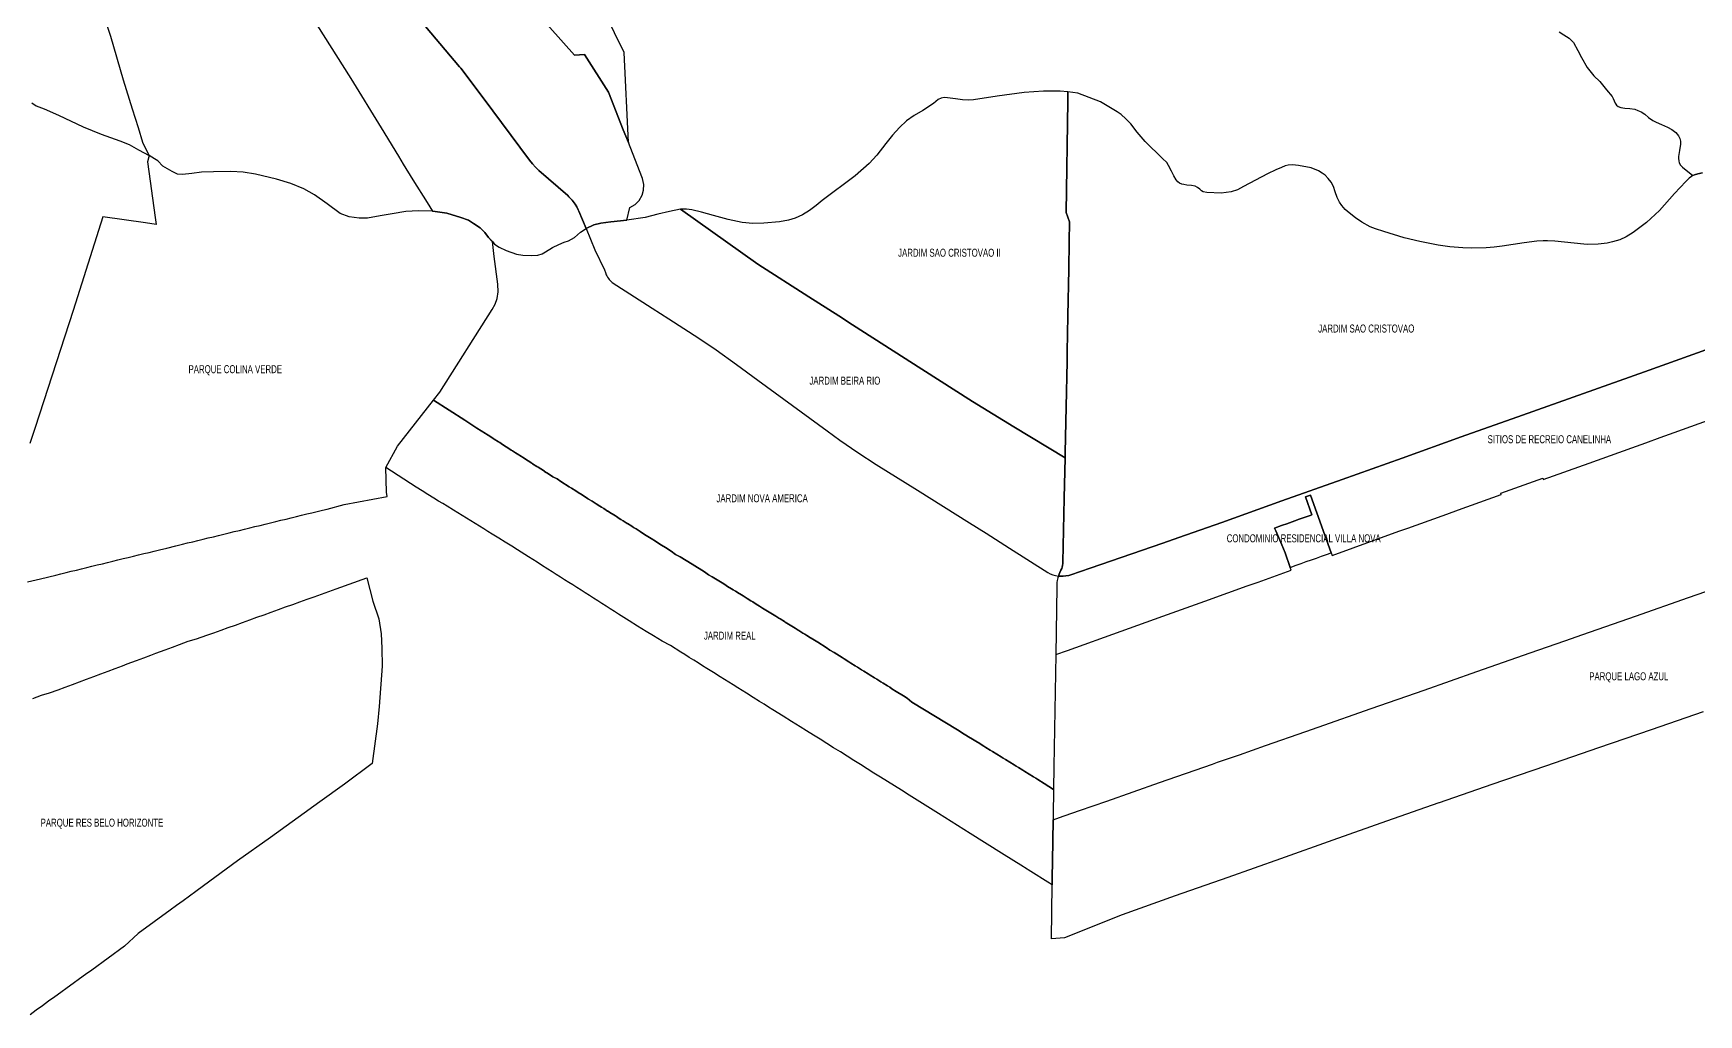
# Model space of a CAD drawing. Header units: millimetres. Extents: x 247112 to 276794, y 7363827 to 7397094.
# Drawn here: x 265617 to 267802, y 7367144 to 7368432 of the extents above; entities that cross this region are included whole.
import ezdxf
from ezdxf.enums import TextEntityAlignment as Align

# ---------------------------------------------------------------- set-up
doc = ezdxf.new("R2010")
doc.units = ezdxf.units.MM
doc.layers.add('BAIRRO', color=3, linetype='Continuous')
doc.styles.add('GEOMAIS', font='', dxfattribs={"width": 0.7, "height": 0.2})
doc.styles.get('GEOMAIS').set_extended_font_data('Arial')

msp = doc.modelspace()

# ---------------------------------------------------------------- linework, layer by layer
at = {"layer": 'BAIRRO'}
for points in [[(266100.92956, 7368477.59665), (266176.18021, 7368388.05599), (266177.81715, 7368386.07033), (266207.23429, 7368347.37076), (266267.90185, 7368265.40797), (266271.65358, 7368260.66713), (266275.7032, 7368256.17808), (266280.03386, 7368251.95949), (266318.21189, 7368218.92114), (266319.73386, 7368217.46304), (266322.62585, 7368214.39692), (266323.99256, 7368212.79238), (266326.55964, 7368209.44951), (266327.75708, 7368207.71498), (266329.97294, 7368204.12963), (266331.94178, 7368200.40292), (266332.83073, 7368198.49184), (266342.05675, 7368175.92647), (266352.09808, 7368180.64656), (266361.64687, 7368182.85013), (266374.74585, 7368184.68643), (266395.55731, 7368186.76758), (266399.66524, 7368203.16524), (266406.56411, 7368207.26851), (266411.85206, 7368212.68307), (266415.68478, 7368219.41387), (266417.56345, 7368226.17787), (266417.77213, 7368233.71241), (266416.0194, 7368241.269), (266406.309, 7368267.2586), (266397.6224, 7368288.68294), (266390.93625, 7368305.17344), (266371.71737, 7368354.69932), (266340.00951, 7368403.93919), (266326.9801, 7368403.26478), (266175.91706, 7368572.89551)], [(266175.91706, 7368572.89551), (266326.9801, 7368403.26478), (266340.00951, 7368403.93919), (266371.71737, 7368354.69932), (266390.93625, 7368305.17344), (266397.6224, 7368288.68294), (266391.93999, 7368406.62714), (266353.72781, 7368485.37507)], [(265615.0052, 7368340.64995), (265620.75895, 7368336.85492), (265631.04226, 7368332.81505), (265650.26226, 7368324.61288), (265682.21397, 7368309.31034), (265706.08593, 7368299.63913), (265730.32516, 7368290.70245), (265742.68961, 7368285.80563), (265754.80923, 7368278.9501), (265769.00999, 7368271.36003), (265760.77781, 7368288.62958), (265754.87369, 7368307.68719), (265747.19426, 7368332.47522), (265735.41273, 7368370.50423), (265718.78005, 7368427.6145), (265704.49223, 7368469.97903)], [(265963.83943, 7368483.08065), (266033.6536, 7368372.6062), (266073.45414, 7368307.90575), (266096.26661, 7368270.82139), (266102.12529, 7368260.24405), (266115.03586, 7368239.60121), (266133.5791, 7368209.95225), (266140.57021, 7368198.48622), (266140.57021, 7368198.48622), (266143.9835, 7368198.27509), (266159.40846, 7368195.82668), (266177.77151, 7368190.31777), (266187.68756, 7368186.52274), (266194.66552, 7368182.36044), (266203.23495, 7368176.72911), (266209.23354, 7368170.60809), (266214.13036, 7368163.99739), (266222.2101, 7368155.30555), (266227.96386, 7368151.3881), (266237.14538, 7368146.85855), (266250.73404, 7368142.20657), (266259.05862, 7368140.61511), (266270.32129, 7368140.12543), (266279.01314, 7368140.85995), (266284.52205, 7368142.32899), (266288.80677, 7368145.14466), (266297.98829, 7368150.89842), (266306.19045, 7368154.81587), (266313.53568, 7368157.87638), (266318.92217, 7368159.71268), (266322.83962, 7368161.67141), (266326.75707, 7368164.11981), (266334.95924, 7368170.97535), (266342.05675, 7368175.92647), (266332.83073, 7368198.49184), (266331.94178, 7368200.40292), (266329.97294, 7368204.12963), (266327.75708, 7368207.71498), (266326.55964, 7368209.44951), (266323.99256, 7368212.79238), (266322.62585, 7368214.39692), (266319.73386, 7368217.46304), (266318.21189, 7368218.92114), (266280.03386, 7368251.95949), (266275.7032, 7368256.17808), (266271.65358, 7368260.66713), (266267.90185, 7368265.40797), (266207.23429, 7368347.37076), (266177.81715, 7368386.07033), (266176.18021, 7368388.05599), (266100.92956, 7368477.59665)], [(267618.49281, 7368434.06375), (267624.97723, 7368430.14608), (267632.00201, 7368425.41786), (267637.40569, 7368419.744), (267642.94446, 7368409.20683), (267647.80777, 7368400.29076), (267655.23783, 7368386.91665), (267664.28899, 7368376.24438), (267671.85414, 7368368.81433), (267680.77021, 7368357.87188), (267688.06518, 7368348.95581), (267689.48364, 7368346.54104), (267690.6657, 7368343.50147), (267692.10105, 7368340.29303), (267694.043, 7368337.67563), (267696.15381, 7368335.98698), (267699.53111, 7368334.55163), (267704.76592, 7368333.79173), (267711.26722, 7368333.36957), (267718.02182, 7368332.35638), (267722.07458, 7368330.75216), (267726.12734, 7368329.06351), (267730.93999, 7368325.85508), (267735.75264, 7368321.46459), (267741.66292, 7368317.3274), (267745.71568, 7368315.13216), (267752.97687, 7368312.09259), (267760.82909, 7368308.88415), (267766.3172, 7368305.50685), (267771.55202, 7368301.70739), (267775.18261, 7368297.40133), (267776.87126, 7368293.85517), (267777.71559, 7368290.39344), (267778.05332, 7368286.25625), (267776.61796, 7368278.23516), (267775.27034, 7368270.42186), (267775.14089, 7368267.77703), (267775.50148, 7368264.71207), (267776.22265, 7368262.06778), (267778.02557, 7368258.76243), (267780.42946, 7368256.23834), (267794.21665, 7368245.12503), (267796.12344, 7368246.1006), (267800.69448, 7368247.4999), (267806.85139, 7368248.71262)], [(267806.85139, 7368248.71262), (267800.69448, 7368247.4999), (267796.12344, 7368246.1006), (267794.21665, 7368245.12503), (267792.11213, 7368244.0483), (267789.31353, 7368241.80942), (267785.02236, 7368237.42496), (267770.00324, 7368221.56626), (267750.22651, 7368199.45737), (267733.43494, 7368183.4121), (267715.71051, 7368170.35199), (267706.56844, 7368164.7548), (267698.07937, 7368160.93006), (267688.47087, 7368158.13147), (267681.84753, 7368156.35902), (267669.81358, 7368155.05301), (267656.19375, 7368154.67987), (267650.96971, 7368155.1463), (267613.18869, 7368159.2509), (267603.58019, 7368159.71734), (267597.51657, 7368159.62405), (267589.49393, 7368158.97104), (267572.60908, 7368156.91874), (267543.69028, 7368152.44099), (267533.52206, 7368151.04169), (267522.8874, 7368150.38869), (267504.23011, 7368149.82897), (267492.10287, 7368150.38869), (267475.12473, 7368151.60141), (267459.82575, 7368153.84029), (267436.0377, 7368158.87776), (267415.4214, 7368163.54208), (267388.5549, 7368171.75129), (267377.64038, 7368175.1096), (267370.64389, 7368177.81491), (267359.82267, 7368183.87853), (267351.42688, 7368189.75558), (267343.0311, 7368196.37891), (267338.08692, 7368200.85667), (267333.4226, 7368206.08071), (267330.43743, 7368210.46517), (267327.54555, 7368216.34222), (267324.93353, 7368223.80513), (267322.50808, 7368230.80162), (267319.42963, 7368236.67867), (267315.69817, 7368241.52956), (267311.68685, 7368245.82074), (267307.95539, 7368248.52605), (267302.82464, 7368251.6045), (267293.12285, 7368255.24267), (267276.891, 7368258.60098), (267268.86837, 7368259.25399), (267263.17789, 7368258.78756), (267259.25986, 7368258.13455), (267254.22239, 7368255.98896), (267247.03933, 7368252.63065), (267236.12482, 7368247.4999), (267204.59399, 7368230.80162), (267196.66464, 7368226.41716), (267188.36215, 7368223.71185), (267175.13879, 7368221.99258), (267156.44325, 7368222.86108), (267151.64367, 7368223.95812), (267149.31244, 7368225.23801), (267147.11834, 7368227.43211), (267144.33001, 7368229.67192), (267141.35883, 7368231.13465), (267136.42211, 7368232.09457), (267130.4048, 7368232.82045), (267126.19213, 7368233.52256), (267123.50071, 7368234.10765), (267120.69226, 7368235.16082), (267118.46891, 7368236.9161), (267116.24556, 7368239.60753), (267113.08606, 7368244.75634), (267109.92656, 7368251.07534), (267106.29898, 7368258.33049), (267103.84159, 7368262.1921), (267098.34172, 7368267.45794), (267075.75714, 7368290.04251), (267064.87442, 7368301.97841), (267056.68312, 7368313.09517), (267049.99954, 7368319.59797), (267044.21016, 7368325.38735), (267038.662, 7368328.76448), (267032.14895, 7368332.98591), (267016.83122, 7368341.9112), (266987.05709, 7368353.46656), (266974.2718, 7368355.2253), (266974.2718, 7368355.2253), (266974.09145, 7368342.89368), (266971.95383, 7368196.73456), (266976.45875, 7368184.37412), (266975.97955, 7368158.40105), (266975.31503, 7368122.38405), (266974.18368, 7368061.06433), (266973.31572, 7368014.02067), (266973.07898, 7368001.18903), (266971.91529, 7367941.56469), (266970.65828, 7367881.53473), (266970.51639, 7367874.75882), (266969.40351, 7367821.61208), (266967.64883, 7367737.81546), (266967.54565, 7367735.96857), (266967.15036, 7367733.22294), (266966.72834, 7367731.42196), (266966.18185, 7367729.65477), (266965.13469, 7367727.08607), (266963.68573, 7367724.31303), (266962.59549, 7367721.99912), (266961.66698, 7367719.61571), (266964.17535, 7367719.37118), (266967.95459, 7367719.33076), (266971.71768, 7367719.68205), (266975.42413, 7367720.42127), (266977.8439, 7367721.12586), (267003.49396, 7367729.96458), (267098.62681, 7367762.72875), (267119.92656, 7367770.06447), (267176.02826, 7367790.01928), (267255.05785, 7367818.12931), (267333.8489, 7367846.21443), (267412.49502, 7367874.35128), (267490.0868, 7367902.11092), (267570.42318, 7367930.76072), (267730.46967, 7367987.79493), (267880.5411, 7368041.26349)], [(265609.49494, 7367711.92172), (265626.49208, 7367716.05713), (265646.37123, 7367720.89374), (265653.17282, 7367722.54856), (265659.9744, 7367724.20339), (265666.77599, 7367725.85822), (265673.57757, 7367727.51305), (265680.37915, 7367729.16788), (265687.18074, 7367730.82271), (265693.98232, 7367732.47753), (265700.78391, 7367734.13236), (265707.58549, 7367735.78719), (265714.38707, 7367737.44202), (265721.18866, 7367739.09685), (265727.99024, 7367740.75167), (265734.79183, 7367742.4065), (265741.59341, 7367744.06133), (265748.39499, 7367745.71616), (265755.19658, 7367747.37099), (265761.99816, 7367749.02582), (265768.79974, 7367750.68064), (265775.60133, 7367752.33547), (265782.40291, 7367753.9903), (265792.11946, 7367756.35434), (265803.77933, 7367759.19116), (265812.52422, 7367761.31879), (265819.32581, 7367762.97362), (265826.12739, 7367764.62845), (265832.92898, 7367766.28328), (265839.73056, 7367767.9381), (265846.53214, 7367769.59293), (265853.33373, 7367771.24776), (265860.13531, 7367772.90258), (265866.9369, 7367774.55741), (265873.73848, 7367776.21224), (265880.54007, 7367777.86707), (265887.34165, 7367779.52189), (265894.14323, 7367781.17672), (265900.94482, 7367782.83155), (265907.7464, 7367784.48637), (265914.54799, 7367786.1412), (265921.34957, 7367787.79603), (265928.15116, 7367789.45085), (265934.95274, 7367791.10568), (265941.75432, 7367792.76051), (265948.55591, 7367794.41534), (265955.35749, 7367796.07016), (265962.15908, 7367797.72499), (265968.96066, 7367799.37982), (265975.76224, 7367801.03464), (265982.56383, 7367802.68947), (265989.36541, 7367804.3443), (265996.167, 7367805.99912), (266002.52398, 7367807.54578), (266024.93102, 7367813.57694), (266081.14097, 7367823.95353), (266080.48392, 7367829.75477), (266079.52598, 7367861.9067), (266094.73378, 7367889.84311), (266141.81448, 7367950.28506), (266150.1784, 7367961.02262), (266219.15069, 7368069.52001), (266222.83232, 7368076.4625), (266225.37717, 7368083.88223), (266226.80565, 7368092.48195), (266226.53226, 7368102.83223), (266221.78487, 7368139.10748), (266219.24798, 7368158.49207), (266214.13036, 7368163.99739), (266209.23354, 7368170.60809), (266203.23495, 7368176.72911), (266194.66552, 7368182.36044), (266187.68756, 7368186.52274), (266177.77151, 7368190.31777), (266159.40846, 7368195.82668), (266143.9835, 7368198.27509), (266140.57021, 7368198.48622), (266122.10447, 7368198.86709), (266105.87671, 7368198.0402), (266087.89181, 7368195.04271), (266072.18087, 7368192.25195), (266055.60717, 7368189.52869), (266044.53272, 7368189.52869), (266031.21702, 7368190.84708), (266019.35154, 7368195.46143), (266002.4762, 7368208.11794), (265985.86453, 7368219.85158), (265972.02147, 7368227.7619), (265955.01429, 7368235.01302), (265936.02952, 7368240.41841), (265908.34341, 7368247.14218), (265892.2591, 7368249.77895), (265876.30662, 7368250.56998), (265853.49854, 7368250.3063), (265837.65551, 7368249.65624), (265824.74311, 7368248.00465), (265812.58143, 7368246.65336), (265805.97508, 7368247.25393), (265799.06845, 7368250.55711), (265787.05691, 7368257.61388), (265780.45056, 7368264.37037), (265776.09638, 7368267.22311), (265769.00999, 7368271.36003), (265766.7179, 7368263.45726), (265777.04105, 7368190.07454), (265778.30418, 7368181.0955), (265764.00687, 7368182.98329), (265708.22743, 7368190.99543), (265669.09491, 7368068.11793), (265619.22203, 7367914.61077), (265612.42294, 7367893.68336)], [(267880.5411, 7368041.26349), (267730.46967, 7367987.79493), (267570.42318, 7367930.76072), (267490.0868, 7367902.11092), (267412.49502, 7367874.35128), (267333.8489, 7367846.21443), (267255.05785, 7367818.12931), (267176.02826, 7367790.01928), (267119.92656, 7367770.06447), (267098.62681, 7367762.72875), (267003.49396, 7367729.96458), (266977.8439, 7367721.12586), (266975.42413, 7367720.42127), (266971.71768, 7367719.68205), (266967.95459, 7367719.33076), (266964.17535, 7367719.37118), (266961.66698, 7367719.61571), (266960.93684, 7367717.29065), (266960.13105, 7367713.72588), (266959.79018, 7367711.31283), (266959.57702, 7367707.66435), (266959.63456, 7367705.22801), (266958.20386, 7367616.56064), (266973.49009, 7367621.91293), (267044.0169, 7367647.24789), (267098.93463, 7367666.97568), (267153.9684, 7367686.74515), (267184.08427, 7367697.56351), (267209.49454, 7367706.6915), (267223.61126, 7367711.76257), (267267.19342, 7367727.41835), (267265.97795, 7367731.01301), (267259.26599, 7367750.0558), (267254.71057, 7367760.65548), (267246.82032, 7367779.01473), (267245.29603, 7367782.56414), (267254.37423, 7367785.79855), (267255.55452, 7367786.21907), (267261.34503, 7367788.28213), (267268.31583, 7367790.76571), (267275.28664, 7367793.24928), (267276.47103, 7367793.67126), (267286.83302, 7367797.36305), (267291.87376, 7367799.15898), (267294.26522, 7367800.01102), (267285.86693, 7367823.54171), (267292.37532, 7367825.86053), (267319.4445, 7367750.05056), (267320.66683, 7367746.6273), (267376.16086, 7367766.66363), (267408.42655, 7367778.31328), (267420.11227, 7367782.53245), (267431.21109, 7367786.53972), (267471.1856, 7367800.97266), (267486.70512, 7367806.57604), (267542.63228, 7367826.76875), (267542.0996, 7367828.23488), (267597.2005, 7367848.02847), (267597.85355, 7367846.19954), (267657.83426, 7367867.74608), (267714.05358, 7367887.94143), (267732.56462, 7367894.59105), (267751.06707, 7367901.23758), (267769.57778, 7367907.88708), (267824.39591, 7367927.57909)], [(265616.3249, 7367559.05032), (265627.60259, 7367563.15078), (265638.27087, 7367566.11243), (265638.27087, 7367566.11243), (265649.51299, 7367570.31884), (265649.51299, 7367570.31884), (265658.88142, 7367573.82418), (265668.24985, 7367577.32951), (265677.61828, 7367580.83485), (265686.98672, 7367584.34019), (265696.35515, 7367587.84553), (265705.72358, 7367591.35086), (265715.09201, 7367594.8562), (265724.46044, 7367598.36154), (265733.82888, 7367601.86688), (265740.06825, 7367604.20143), (265746.30763, 7367606.53599), (265752.547, 7367608.87054), (265761.93417, 7367612.38289), (265771.3026, 7367615.88823), (265777.54198, 7367618.22278), (265783.78136, 7367620.55734), (265790.02073, 7367622.89189), (265799.4079, 7367626.40424), (265808.77633, 7367629.90958), (265820.01845, 7367634.11598), (265831.28748, 7367637.0806), (265831.28748, 7367637.0806), (265844.46459, 7367641.80966), (265853.87681, 7367645.18755), (265863.28903, 7367648.56545), (265872.70125, 7367651.94335), (265872.70125, 7367651.94335), (265882.11347, 7367655.32124), (265891.52568, 7367658.69914), (265900.9379, 7367662.07704), (265910.35012, 7367665.45493), (265919.76234, 7367668.83283), (265929.17456, 7367672.21073), (265938.58678, 7367675.58862), (265947.999, 7367678.96652), (265957.41122, 7367682.34442), (265966.82344, 7367685.72231), (265976.23566, 7367689.10021), (265985.64788, 7367692.47811), (265995.0601, 7367695.856), (266004.47232, 7367699.2339), (266014.10262, 7367702.69007), (266054.57206, 7367717.21394), (266062.27526, 7367686.40113), (266070.17996, 7367663.4775), (266073.53946, 7367643.91336), (266074.32993, 7367624.94208), (266074.72516, 7367601.4256), (266070.77281, 7367548.4641), (266068.59902, 7367525.73809), (266061.41215, 7367473.51347), (266025.27796, 7367446.56567), (266025.27796, 7367446.56567), (265993.08521, 7367423.23609), (265928.25226, 7367376.25267), (265885.06639, 7367345.90308), (265885.06639, 7367345.90308), (265840.27142, 7367313.11608), (265830.18624, 7367305.73439), (265821.78194, 7367299.58298), (265813.37763, 7367293.43158), (265804.97332, 7367287.28017), (265796.56901, 7367281.12876), (265754.51772, 7367250.34996), (265736.78514, 7367233.75234), (265736.78514, 7367233.75234), (265693.66376, 7367202.50295), (265685.56645, 7367196.63495), (265677.46913, 7367190.76695), (265669.37181, 7367184.89895), (265661.27449, 7367179.03095), (265653.17717, 7367173.16295), (265645.07985, 7367167.29495), (265636.98253, 7367161.42695), (265628.88522, 7367155.55895), (265620.7879, 7367149.69095), (265612.69058, 7367143.82294)], [(267807.63142, 7367541.18728), (267739.32043, 7367517.70439), (267670.30865, 7367493.98058), (267600.59837, 7367470.01666), (267530.20709, 7367445.81863), (267461.15769, 7367422.0819), (267460.81499, 7367421.96409), (267392.3252, 7367397.75399), (267321.95752, 7367372.8801), (267253.12611, 7367348.54925), (267183.82326, 7367324.05175), (267115.01927, 7367299.64615), (267045.24046, 7367274.89477), (266969.54471, 7367244.77794), (266952.55434, 7367243.24606), (266953.48009, 7367314.38427), (266953.48009, 7367314.38427), (266953.60897, 7367324.28781), (266953.87644, 7367344.84158), (266954.70884, 7367399.59463), (266954.70884, 7367399.59463), (266968.16131, 7367404.30125), (266968.16131, 7367404.30125), (266970.81912, 7367405.23114), (266989.23831, 7367411.67545), (267025.08561, 7367424.21733), (267094.49297, 7367448.50085), (267163.90032, 7367472.78437), (267170.66199, 7367475.15007), (267199.11103, 7367485.10353), (267233.30768, 7367497.06789), (267286.24214, 7367515.58804), (267302.68672, 7367521.3415), (267372.06576, 7367545.61512), (267441.4448, 7367569.88873), (267510.82384, 7367594.16234), (267580.65973, 7367618.59579), (267626.00038, 7367634.45911), (267649.58192, 7367642.70957), (267718.96096, 7367666.98318), (267788.33999, 7367691.25679), (267857.71903, 7367715.53041)]]:
    msp.add_lwpolyline(points, dxfattribs=at)
for points in [[(266634.57675, 7368086.03902), (266673.52778, 7368061.09002), (266691.79608, 7368049.38877), (266745.02237, 7368015.29617), (266782.47204, 7367991.30883), (266849.12468, 7367948.53281), (266903.3257, 7367915.56814), (266970.51639, 7367874.75882), (266970.65828, 7367881.53473), (266971.91529, 7367941.56469), (266973.07898, 7368001.18903), (266973.31572, 7368014.02067), (266974.18368, 7368061.06433), (266975.31503, 7368122.38405), (266975.97955, 7368158.40105), (266976.45875, 7368184.37412), (266971.95383, 7368196.73456), (266974.09145, 7368342.89368), (266974.2718, 7368355.2253), (266964.12146, 7368356.15799), (266942.00496, 7368356.04097), (266916.84597, 7368354.28569), (266881.38935, 7368349.25389), (266850.49646, 7368344.80719), (266843.94342, 7368344.2221), (266835.86914, 7368344.80719), (266826.97573, 7368346.09439), (266816.32705, 7368347.3816), (266811.76332, 7368347.61563), (266807.78469, 7368346.91352), (266804.0401, 7368344.92421), (266797.7211, 7368340.00943), (266783.79589, 7368330.76497), (266772.4451, 7368323.97789), (266762.26448, 7368317.0738), (266753.13704, 7368308.41442), (266744.12661, 7368298.11679), (266735.46724, 7368287.11705), (266723.76538, 7368271.90464), (266713.46775, 7368261.25595), (266695.21286, 7368244.99038), (266651.79898, 7368212.34221), (266644.19278, 7368206.14022), (266635.18235, 7368199.58719), (266626.17193, 7368193.85328), (266616.34237, 7368189.28955), (266607.80001, 7368186.59813), (266595.86412, 7368184.37478), (266575.26886, 7368182.85353), (266561.10962, 7368182.50248), (266546.83336, 7368183.67266), (266528.46145, 7368187.65129), (266509.27041, 7368192.80011), (266493.77013, 7368197.31469), (266480.75416, 7368200.1243), (266473.70145, 7368200.92705), (266465.83846, 7368200.96258), (266567.29373, 7368129.13681), (266567.29373, 7368129.13681), (266567.29373, 7368129.13681), (266567.29373, 7368129.13681), (266634.57675, 7368086.03902)], [(266353.62101, 7368147.64213), (266366.28151, 7368121.29778), (266367.58898, 7368118.02912), (266368.64812, 7368114.99976), (266369.22742, 7368113.67183), (266370.25792, 7368111.75906), (266371.47309, 7368109.95796), (266372.35782, 7368108.8539), (266373.81403, 7368107.31075), (266374.865, 7368106.36356), (266376.55069, 7368105.07503), (266428.87684, 7368071.39428), (266450.86526, 7368057.241), (266489.95297, 7368031.63181), (266512.81726, 7368016.65176), (266539.25626, 7367997.31028), (266567.28218, 7367976.8079), (266658.38921, 7367910.04141), (266675.24203, 7367897.89924), (266698.8335, 7367881.63784), (266722.81093, 7367865.95111), (266776.70214, 7367832.33144), (266845.03644, 7367789.59394), (266866.82871, 7367775.96466), (266897.60271, 7367756.3741), (266947.92771, 7367724.36166), (266951.16598, 7367722.66253), (266954.55826, 7367721.29656), (266958.07039, 7367720.27754), (266961.66698, 7367719.61571), (266962.59549, 7367721.99912), (266963.68573, 7367724.31303), (266965.13469, 7367727.08607), (266966.18185, 7367729.65477), (266966.72834, 7367731.42196), (266967.15036, 7367733.22294), (266967.54565, 7367735.96857), (266967.64883, 7367737.81546), (266969.40351, 7367821.61208), (266970.51639, 7367874.75882), (266903.3257, 7367915.56814), (266849.12468, 7367948.53281), (266782.47204, 7367991.30883), (266745.02237, 7368015.29617), (266691.79608, 7368049.38877), (266673.52778, 7368061.09002), (266634.57675, 7368086.03902), (266567.29373, 7368129.13681), (266567.29373, 7368129.13681), (266567.29373, 7368129.13681), (266567.29373, 7368129.13681), (266465.83846, 7368200.96258), (266451.38098, 7368198.15267), (266436.20086, 7368194.35764), (266419.55169, 7368190.31777), (266395.55731, 7368186.76758), (266374.74585, 7368184.68643), (266361.64687, 7368182.85013), (266352.09808, 7368180.64656), (266342.05675, 7368175.92647), (266353.62101, 7368147.64213)], [(266141.81448, 7367950.28506), (266150.1784, 7367961.02262), (266219.15069, 7368069.52001), (266222.83232, 7368076.4625), (266225.37717, 7368083.88223), (266226.80565, 7368092.48195), (266226.53226, 7368102.83223), (266221.78487, 7368139.10748), (266219.24798, 7368158.49207), (266222.2101, 7368155.30555), (266227.96386, 7368151.3881), (266237.14538, 7368146.85855), (266250.73404, 7368142.20657), (266259.05862, 7368140.61511), (266270.32129, 7368140.12543), (266279.01314, 7368140.85995), (266284.52205, 7368142.32899), (266288.80677, 7368145.14466), (266297.98829, 7368150.89842), (266306.19045, 7368154.81587), (266313.53568, 7368157.87638), (266318.92217, 7368159.71268), (266322.83962, 7368161.67141), (266326.75707, 7368164.11981), (266334.95924, 7368170.97535), (266342.05675, 7368175.92647), (266353.62101, 7368147.64213), (266366.28151, 7368121.29778), (266367.58898, 7368118.02912), (266368.64812, 7368114.99976), (266369.22742, 7368113.67183), (266370.25792, 7368111.75906), (266371.47309, 7368109.95796), (266372.35782, 7368108.8539), (266373.81403, 7368107.31075), (266374.865, 7368106.36356), (266376.55069, 7368105.07503), (266428.87684, 7368071.39428), (266450.86526, 7368057.241), (266489.95297, 7368031.63181), (266512.81726, 7368016.65176), (266539.25626, 7367997.31028), (266567.28218, 7367976.8079), (266658.38921, 7367910.04141), (266675.24203, 7367897.89924), (266698.8335, 7367881.63784), (266722.81093, 7367865.95111), (266776.70214, 7367832.33144), (266845.03644, 7367789.59394), (266866.82871, 7367775.96466), (266897.60271, 7367756.3741), (266947.92771, 7367724.36166), (266951.16598, 7367722.66253), (266954.55826, 7367721.29656), (266958.07039, 7367720.27754), (266961.66698, 7367719.61571), (266960.93684, 7367717.29065), (266960.13105, 7367713.72588), (266959.79018, 7367711.31283), (266959.57702, 7367707.66435), (266959.63456, 7367705.22801), (266958.20386, 7367616.56064), (266955.83151, 7367469.53546), (266955.83151, 7367469.53546), (266955.3492, 7367439.63616), (266949.33939, 7367443.37621), (266943.21008, 7367447.26554), (266934.7047, 7367452.52468), (266931.9529, 7367454.2262), (266929.04012, 7367456.02727), (266923.37554, 7367459.52986), (266917.71096, 7367463.03244), (266914.94215, 7367464.74448), (266909.20558, 7367468.29158), (266906.43677, 7367470.00362), (266903.541, 7367471.79417), (266897.87642, 7367475.29676), (266892.21183, 7367478.79934), (266889.42602, 7367480.5219), (266886.54725, 7367482.30193), (266880.88267, 7367485.80452), (266875.21809, 7367489.30711), (266872.41526, 7367491.04018), (266866.71271, 7367494.56625), (266863.90988, 7367496.29932), (266856.31064, 7367500.99817), (266855.4045, 7367501.55846), (266846.89913, 7367506.8176), (266845.90856, 7367507.4301), (266838.30627, 7367512.13083), (266829.3202, 7367517.6872), (266769.50342, 7367554.09886), (266763.3766, 7367559.10523), (266758.50629, 7367562.26959), (266748.93747, 7367568.25008), (266743.40749, 7367571.7063), (266740.45748, 7367573.55005), (266737.4715, 7367575.41628), (266731.97749, 7367578.85002), (266728.9915, 7367580.71626), (266723.49749, 7367584.15), (266720.51151, 7367586.01623), (266715.0175, 7367589.44997), (266712.03151, 7367591.3162), (266706.53751, 7367594.74994), (266703.55152, 7367596.61617), (266698.05751, 7367600.04991), (266695.07153, 7367601.91615), (266689.57752, 7367605.34989), (266686.61752, 7367607.19988), (266680.63363, 7367610.93979), (266678.13752, 7367612.49985), (266667.55371, 7367619.11471), (266661.86486, 7367622.27837), (266657.0491, 7367625.89126), (266646.00175, 7367632.74372), (266641.8197, 7367635.33776), (266637.50371, 7367638.01489), (266636.72089, 7367638.50045), (266631.61616, 7367641.6537), (266629.00566, 7367643.28606), (266626.52327, 7367644.82584), (266621.42446, 7367647.98853), (266620.50761, 7367648.55724), (266616.32565, 7367651.15122), (266612.00956, 7367653.82841), (266607.82764, 7367656.42237), (266603.5116, 7367659.09953), (266602.34035, 7367659.82603), (266596.81662, 7367663.25229), (266595.01364, 7367664.37064), (266590.95299, 7367666.88939), (266586.51568, 7367669.64176), (266582.19077, 7367672.32443), (266578.01764, 7367674.91294), (266573.69275, 7367677.59558), (266569.51959, 7367680.18411), (266565.19473, 7367682.86673), (266560.74907, 7367685.62429), (266558.39629, 7367687.08367), (266553.29748, 7367690.24636), (266552.25102, 7367690.89546), (266548.19867, 7367693.40906), (266543.75297, 7367696.16664), (266543.09986, 7367696.57175), (266538.00105, 7367699.73444), (266535.25493, 7367701.43781), (266532.90224, 7367702.89713), (266527.80343, 7367706.05983), (266525.7797, 7367707.31511), (266522.70462, 7367709.22252), (266507.63656, 7367718.56894), (266502.63101, 7367721.37335), (266497.31498, 7367725.01963), (266481.15358, 7367735.14299), (266465.58101, 7367744.89751), (266459.32731, 7367748.01573), (266453.9736, 7367752.02457), (266446.34565, 7367756.85079), (266441.27529, 7367760.05882), (266436.20494, 7367763.26685), (266435.82389, 7367763.50794), (266431.13458, 7367766.47488), (266429.77134, 7367767.33741), (266421.15173, 7367772.79106), (266416.08137, 7367775.99909), (266413.00966, 7367777.94257), (266407.63077, 7367781.34581), (266404.55906, 7367783.28928), (266401.99339, 7367784.91259), (266396.36067, 7367788.47643), (266396.10846, 7367788.636), (266390.69877, 7367792.05873), (266387.65785, 7367793.98272), (266385.6282, 7367795.26689), (266382.02975, 7367797.54364), (266380.55764, 7367798.47505), (266376.40165, 7367801.10456), (266375.48707, 7367801.68321), (266370.7651, 7367804.67082), (266370.41651, 7367804.89137), (266365.34594, 7367808.09953), (266362.3145, 7367810.01754), (266360.27538, 7367811.30769), (266355.20481, 7367814.51585), (266353.8639, 7367815.36426), (266350.13425, 7367817.72401), (266345.41329, 7367820.71098), (266344.89488, 7367821.03898), (266340.04424, 7367824.10799), (266336.96269, 7367826.05769), (266331.59364, 7367829.45471), (266328.5121, 7367831.40441), (266323.14304, 7367834.80143), (266320.0615, 7367836.75113), (266309.07572, 7367843.70186), (266304.05543, 7367847.09537), (266298.71037, 7367849.95993), (266292.82619, 7367853.72326), (266287.75869, 7367856.96426), (266287.45775, 7367857.15673), (266282.63974, 7367860.23817), (266279.33432, 7367862.35221), (266277.58233, 7367863.47272), (266271.96328, 7367867.06648), (266270.90994, 7367867.74016), (266266.35264, 7367870.65485), (266262.48557, 7367873.1281), (266260.73359, 7367874.24862), (266255.11453, 7367877.84238), (266254.0612, 7367878.51605), (266249.5039, 7367881.43075), (266245.63683, 7367883.904), (266243.88485, 7367885.02451), (266238.26579, 7367888.61827), (266237.21246, 7367889.29195), (266232.65516, 7367892.20664), (266228.78809, 7367894.67989), (266227.04452, 7367895.79501), (266221.42547, 7367899.38878), (266220.36372, 7367900.06784), (266215.80642, 7367902.98254), (266211.60238, 7367905.6713), (266210.18736, 7367906.5763), (266204.56831, 7367910.17006), (266198.95768, 7367913.75843), (266190.80988, 7367919.03439), (266183.11315, 7367924.01797), (266141.81448, 7367950.28506)], [(266955.3492, 7367439.63616), (266955.3492, 7367439.63616), (266955.3492, 7367439.63616), (266954.79996, 7367405.5881), (266954.70884, 7367399.59463), (266953.87644, 7367344.84158), (266953.87644, 7367344.84158), (266953.60897, 7367324.28781), (266953.48009, 7367314.38427), (266947.82016, 7367317.93574), (266947.82016, 7367317.93574), (266925.6683, 7367331.83548), (266925.6683, 7367331.83548), (266917.39785, 7367337.02498), (266915.96489, 7367337.92413), (266887.28676, 7367355.91894), (266845.90885, 7367381.88254), (266804.31247, 7367407.98322), (266766.16231, 7367431.92149), (266766.16231, 7367431.92149), (266755.75388, 7367438.45252), (266755.75388, 7367438.45252), (266737.39576, 7367449.97178), (266728.58638, 7367455.49944), (266719.777, 7367461.0271), (266710.96762, 7367466.55477), (266702.15824, 7367472.08243), (266693.34887, 7367477.61009), (266684.53949, 7367483.13776), (266675.73011, 7367488.66542), (266666.92073, 7367494.19309), (266658.11135, 7367499.72075), (266649.21726, 7367505.30156), (266640.32318, 7367510.88238), (266631.42909, 7367516.46319), (266622.78912, 7367521.88456), (266611.66153, 7367528.86684), (266600.73969, 7367535.50697), (266600.73969, 7367535.50697), (266587.09351, 7367544.0653), (266581.33272, 7367547.67824), (266575.57193, 7367551.29117), (266569.81114, 7367554.90411), (266561.16996, 7367560.32351), (266552.52878, 7367565.74291), (266546.76799, 7367569.35585), (266541.0072, 7367572.96879), (266535.24641, 7367576.58172), (266529.48562, 7367580.19466), (266523.72483, 7367583.80759), (266517.96404, 7367587.42053), (266509.32285, 7367592.83993), (266500.68167, 7367598.25933), (266494.83616, 7367601.9254), (266488.99065, 7367605.59147), (266483.45318, 7367609.06435), (266477.52246, 7367612.78386), (266471.59174, 7367616.50337), (266466.25409, 7367619.85092), (266452.71801, 7367628.34021), (266442.00562, 7367634.03388), (266430.37951, 7367641.11669), (266430.37951, 7367641.11669), (266420.98513, 7367646.83988), (266409.70469, 7367653.7121), (266409.70469, 7367653.7121), (266398.46894, 7367660.73795), (266384.47596, 7367669.6686), (266379.22962, 7367673.01693), (266373.76568, 7367676.50415), (266373.76568, 7367676.50415), (266368.30174, 7367679.99136), (266362.8378, 7367683.47858), (266357.37386, 7367686.96579), (266352.06278, 7367690.35545), (266346.59884, 7367693.84266), (266341.02303, 7367697.40127), (266335.56071, 7367700.88745), (266330.09819, 7367704.37376), (266324.63566, 7367707.86007), (266319.34173, 7367711.23879), (266313.87836, 7367714.72564), (266308.58273, 7367718.10543), (266302.95162, 7367721.69934), (266297.48825, 7367725.18619), (266292.02488, 7367728.67304), (266283.59537, 7367734.05295), (266277.98132, 7367737.63597), (266272.35884, 7367741.22436), (266266.73636, 7367744.81276), (266252.04805, 7367754.18719), (266244.67944, 7367758.89002), (266244.67944, 7367758.89002), (266236.16539, 7367764.1358), (266236.16539, 7367764.1358), (266227.65134, 7367769.38158), (266219.13729, 7367774.62736), (266213.46693, 7367778.12105), (266207.79658, 7367781.61475), (266202.12622, 7367785.10844), (266196.54952, 7367788.54442), (266190.97282, 7367791.98041), (266185.30246, 7367795.4741), (266179.6321, 7367798.96779), (266173.96175, 7367802.46149), (266168.29139, 7367805.95518), (266159.77734, 7367811.20096), (266154.24321, 7367814.61072), (266148.70908, 7367818.02048), (266142.22702, 7367822.01428), (266134.7415, 7367826.62635), (266127.07451, 7367831.35024), (266119.40752, 7367836.07412), (266119.40752, 7367836.07412), (266079.52598, 7367861.9067), (266094.73378, 7367889.84311), (266141.81448, 7367950.28506), (266183.11315, 7367924.01797), (266190.80988, 7367919.03439), (266198.95768, 7367913.75843), (266204.56831, 7367910.17006), (266210.18736, 7367906.5763), (266211.60238, 7367905.6713), (266215.80642, 7367902.98254), (266220.36372, 7367900.06784), (266221.42547, 7367899.38878), (266227.04452, 7367895.79501), (266228.78809, 7367894.67989), (266232.65516, 7367892.20664), (266237.21246, 7367889.29195), (266238.26579, 7367888.61827), (266243.88485, 7367885.02451), (266245.63683, 7367883.904), (266249.5039, 7367881.43075), (266254.0612, 7367878.51605), (266255.11453, 7367877.84238), (266260.73359, 7367874.24862), (266262.48557, 7367873.1281), (266266.35264, 7367870.65485), (266270.90994, 7367867.74016), (266271.96328, 7367867.06648), (266277.58233, 7367863.47272), (266279.33432, 7367862.35221), (266282.63974, 7367860.23817), (266287.45775, 7367857.15673), (266287.75869, 7367856.96426), (266292.82619, 7367853.72326), (266298.71037, 7367849.95993), (266304.05543, 7367847.09537), (266309.07572, 7367843.70186), (266320.0615, 7367836.75113), (266323.14304, 7367834.80143), (266328.5121, 7367831.40441), (266331.59364, 7367829.45471), (266336.96269, 7367826.05769), (266340.04424, 7367824.10799), (266344.89488, 7367821.03898), (266345.41329, 7367820.71098), (266350.13425, 7367817.72401), (266353.8639, 7367815.36426), (266355.20481, 7367814.51585), (266360.27538, 7367811.30769), (266362.3145, 7367810.01754), (266365.34594, 7367808.09953), (266370.41651, 7367804.89137), (266370.7651, 7367804.67082), (266375.48707, 7367801.68321), (266376.40165, 7367801.10456), (266380.55764, 7367798.47505), (266382.02975, 7367797.54364), (266385.6282, 7367795.26689), (266387.65785, 7367793.98272), (266390.69877, 7367792.05873), (266396.10846, 7367788.636), (266396.36067, 7367788.47643), (266401.99339, 7367784.91259), (266404.55906, 7367783.28928), (266407.63077, 7367781.34581), (266413.00966, 7367777.94257), (266416.08137, 7367775.99909), (266421.15173, 7367772.79106), (266429.77134, 7367767.33741), (266431.13458, 7367766.47488), (266435.82389, 7367763.50794), (266436.20494, 7367763.26685), (266441.27529, 7367760.05882), (266446.34565, 7367756.85079), (266453.9736, 7367752.02457), (266459.32731, 7367748.01573), (266465.58101, 7367744.89751), (266481.15358, 7367735.14299), (266497.31498, 7367725.01963), (266502.63101, 7367721.37335), (266507.63656, 7367718.56894), (266522.70462, 7367709.22252), (266525.7797, 7367707.31511), (266527.80343, 7367706.05983), (266532.90224, 7367702.89713), (266535.25493, 7367701.43781), (266538.00105, 7367699.73444), (266543.09986, 7367696.57175), (266543.75297, 7367696.16664), (266548.19867, 7367693.40906), (266552.25102, 7367690.89546), (266553.29748, 7367690.24636), (266558.39629, 7367687.08367), (266560.74907, 7367685.62429), (266565.19473, 7367682.86673), (266569.51959, 7367680.18411), (266573.69275, 7367677.59558), (266578.01764, 7367674.91294), (266582.19077, 7367672.32443), (266586.51568, 7367669.64176), (266590.95299, 7367666.88939), (266595.01364, 7367664.37064), (266596.81662, 7367663.25229), (266602.34035, 7367659.82603), (266603.5116, 7367659.09953), (266607.82764, 7367656.42237), (266612.00956, 7367653.82841), (266616.32565, 7367651.15122), (266620.50761, 7367648.55724), (266621.42446, 7367647.98853), (266626.52327, 7367644.82584), (266629.00566, 7367643.28606), (266631.61616, 7367641.6537), (266636.72089, 7367638.50045), (266637.50371, 7367638.01489), (266641.8197, 7367635.33776), (266646.00175, 7367632.74372), (266657.0491, 7367625.89126), (266661.86486, 7367622.27837), (266667.55371, 7367619.11471), (266678.13752, 7367612.49985), (266680.63363, 7367610.93979), (266686.61752, 7367607.19988), (266689.57752, 7367605.34989), (266695.07153, 7367601.91615), (266698.05751, 7367600.04991), (266703.55152, 7367596.61617), (266706.53751, 7367594.74994), (266712.03151, 7367591.3162), (266715.0175, 7367589.44997), (266720.51151, 7367586.01623), (266723.49749, 7367584.15), (266728.9915, 7367580.71626), (266731.97749, 7367578.85002), (266737.4715, 7367575.41628), (266740.45748, 7367573.55005), (266743.40749, 7367571.7063), (266748.93747, 7367568.25008), (266758.50629, 7367562.26959), (266763.3766, 7367559.10523), (266769.50342, 7367554.09886), (266829.3202, 7367517.6872), (266838.30627, 7367512.13083), (266845.90856, 7367507.4301), (266846.89913, 7367506.8176), (266855.4045, 7367501.55846), (266856.31064, 7367500.99817), (266863.90988, 7367496.29932), (266866.71271, 7367494.56625), (266872.41526, 7367491.04018), (266875.21809, 7367489.30711), (266880.88267, 7367485.80452), (266886.54725, 7367482.30193), (266889.42602, 7367480.5219), (266892.21183, 7367478.79934), (266897.87642, 7367475.29676), (266903.541, 7367471.79417), (266906.43677, 7367470.00362), (266909.20558, 7367468.29158), (266914.94215, 7367464.74448), (266917.71096, 7367463.03244), (266923.37554, 7367459.52986), (266929.04012, 7367456.02727), (266931.9529, 7367454.2262), (266934.7047, 7367452.52468), (266943.21008, 7367447.26554), (266949.33939, 7367443.37621), (266955.3492, 7367439.63616)], [(267292.37532, 7367825.86053), (267285.86693, 7367823.54171), (267294.26522, 7367800.01102), (267291.87376, 7367799.15898), (267286.83302, 7367797.36305), (267276.47103, 7367793.67126), (267275.28664, 7367793.24928), (267268.31583, 7367790.76571), (267261.34503, 7367788.28213), (267255.55452, 7367786.21907), (267254.37423, 7367785.79855), (267245.29603, 7367782.56414), (267246.82032, 7367779.01473), (267254.71057, 7367760.65548), (267259.26599, 7367750.0558), (267265.97795, 7367731.01301), (267273.79709, 7367733.79713), (267280.39155, 7367736.14518), (267286.98601, 7367738.49324), (267293.58047, 7367740.84129), (267300.17527, 7367743.18947), (267306.76754, 7367745.54258), (267313.36386, 7367747.88546), (267319.4445, 7367750.05056), (267292.37532, 7367825.86053)]]:
    msp.add_lwpolyline(points, close=True, dxfattribs=at)

# ---------------------------------------------------------------- texts
at = {"layer": 'BAIRRO', "style": 'GEOMAIS', "width": 0.7}
for s, p in [('JARDIM SAO CRISTOVAO II', (266818.85981, 7368143.94667)), ('JARDIM SAO CRISTOVAO', (267365.64389, 7368044.47362)), ('PARQUE COLINA VERDE', (265881.93698, 7367989.75541)), ('JARDIM BEIRA RIO', (266681.63529, 7367976.03975)), ('SITIOS DE RECREIO CANELINHA', (267605.79669, 7367899.14496)), ('JARDIM NOVA AMERICA', (266573.12238, 7367821.64332)), ('CONDOMINIO RESIDENCIAL VILLA NOVA', (267283.5387, 7367769.11638)), ('JARDIM REAL', (266530.67403, 7367641.27021)), ('PARQUE LAGO AZUL', (267710.04062, 7367586.63864)), ('PARQUE RES BELO HORIZONTE', (265707.04326, 7367394.52168))]:
    msp.add_text(s, height=10.5, dxfattribs=at).set_placement(p, align=Align.MIDDLE)

doc.saveas('drawing.dxf')
